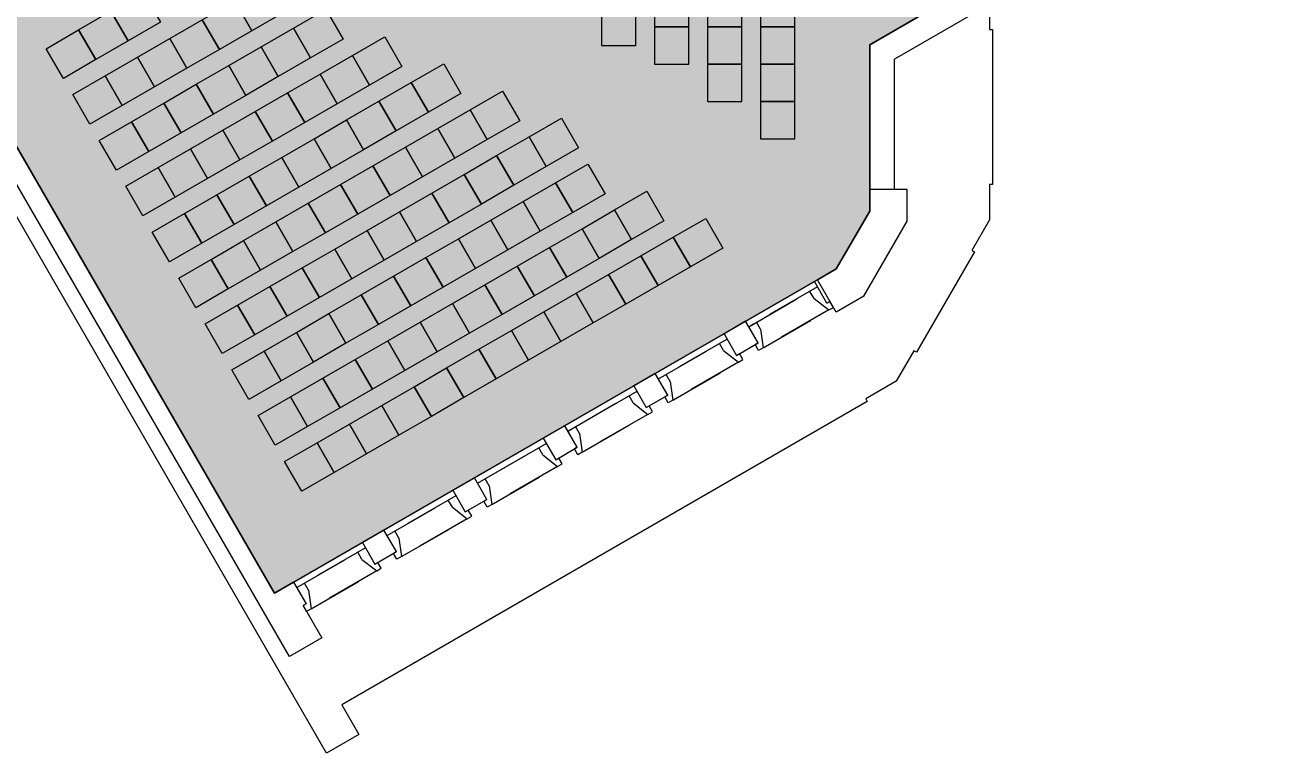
# Model space of a CAD drawing. Header units: inches. Extents: x 613227 to 772276, y -183327 to -97364.
# Drawn here: x 721060 to 741005, y -150186 to -138497 of the extents above; entities that cross this region are included whole.
import ezdxf

# ---------------------------------------------------------------- set-up
doc = ezdxf.new("R2010")
doc.units = ezdxf.units.IN
doc.header["$MEASUREMENT"] = 0
for name, color, linetype in [('GROS$', 1, 'Continuous'), ('HL-TMP', 7, 'Continuous'), ('RM$', 5, 'Continuous'), ('SHOPFITTING', 4, 'Continuous'), ('WA_EXT', 7, 'Continuous'), ('WN', 4, 'Continuous')]:
    doc.layers.add(name, color=color, linetype=linetype)

msp = doc.modelspace()

# ---------------------------------------------------------------- hatches: boundary and pattern name
at = {"layer": 'HL-TMP', "true_color": 0xcc66ec}
msp.add_hatch(color=213, dxfattribs=at).paths.add_polyline_path([(733783, -131567), (734713, -131028), (734764, -130941), (735416, -129817), (735466, -129730), (734613, -129236), (734613, -126566), (734078, -125639), (733728, -125436), (725063, -120433), (719698, -129727), (719038, -129727), (719038, -129981), (719038, -131737), (718338, -131737), (718338, -133419), (718338, -136317), (719038, -136317), (719038, -138327), (719698, -138327), (725063, -147620), (725370, -147442), (734078, -142414), (734613, -141488), (734613, -138817), (735466, -138323), (734713, -137025), (733783, -136486)], flags=16)

# ---------------------------------------------------------------- linework, layer by layer
at = {"layer": 'GROS$', "linetype": 'Continuous', "flags": 128}
msp.add_lwpolyline([(736533, -138006), (736533, -138571), (736583, -138571), (736583, -141061), (736533, -141061), (736533, -141626), (736251, -142116), (736294, -142141), (735364, -143752), (735321, -143727), (735038, -144216), (734549, -144498), (734574, -144542), (726143, -149409), (726418, -149886), (725898, -150186), (719629, -139327)], dxfattribs=at)
at = {"layer": 'GROS$'}
msp.add_lwpolyline([(735466, -138323), (734613, -138817), (734613, -141139), (734613, -141488), (734078, -142414), (733777, -142588), (725063, -147619), (719698, -138327)], dxfattribs=at)
at = {"layer": 'RM$'}
msp.add_lwpolyline([(719698, -138327), (725063, -147620), (725370, -147442), (734078, -142414), (734613, -141488), (734613, -138817), (735466, -138323), (734713, -137025), (733783, -136486), (733783, -131567), (734713, -131028), (734764, -130941), (735416, -129817), (735466, -129730), (734613, -129236), (734613, -126566), (734078, -125639), (733728, -125436), (725063, -120433), (719698, -129727)], dxfattribs=at)
at = {"layer": 'SHOPFITTING', "linetype": 'Continuous'}
for points in [[(724701, -138591), (724426, -138115), (724945, -137815), (725220, -138291), (724701, -138591)], [(722717, -138755), (722442, -138279), (722961, -137979), (723236, -138455), (722717, -138755)], [(731713, -138527), (731713, -137927), (731163, -137927), (731163, -138527), (731713, -138527)], [(732563, -138527), (732563, -137927), (732013, -137927), (732013, -138527), (732563, -138527)], [(733413, -138527), (733413, -137927), (732863, -137927), (732863, -138527), (733413, -138527)], [(724181, -138891), (723906, -138415), (724426, -138115), (724701, -138591), (724181, -138891)], [(722197, -139055), (721922, -138579), (722442, -138279), (722717, -138755), (722197, -139055)], [(723661, -139192), (723386, -138715), (723906, -138415), (724181, -138891), (723661, -139192)], [(725645, -139028), (725370, -138551), (725890, -138251), (726165, -138728), (725645, -139028)], [(730863, -138827), (730863, -138227), (730313, -138227), (730313, -138827), (730863, -138827)], [(721678, -139355), (721403, -138879), (721922, -138579), (722197, -139055), (721678, -139355)], [(725126, -139328), (724851, -138851), (725370, -138551), (725645, -139028), (725126, -139328)], [(731713, -139127), (731713, -138527), (731163, -138527), (731163, -139127), (731713, -139127)], [(732563, -139127), (732563, -138527), (732013, -138527), (732013, -139127), (732563, -139127)], [(733413, -139127), (733413, -138527), (732863, -138527), (732863, -139127), (733413, -139127)], [(723142, -139492), (722867, -139015), (723386, -138715), (723661, -139192), (723142, -139492)], [(726590, -139464), (726315, -138987), (726834, -138687), (727109, -139164), (726590, -139464)], [(724606, -139628), (724331, -139151), (724851, -138851), (725126, -139328), (724606, -139628)], [(726070, -139764), (725795, -139287), (726315, -138987), (726590, -139464), (726070, -139764)], [(722622, -139792), (722347, -139315), (722867, -139015), (723142, -139492), (722622, -139792)], [(724086, -139928), (723811, -139451), (724331, -139151), (724606, -139628), (724086, -139928)], [(727534, -139900), (727259, -139423), (727779, -139123), (728054, -139600), (727534, -139900)], [(732563, -139727), (732563, -139127), (732013, -139127), (732013, -139727), (732563, -139727)], [(733413, -139727), (733413, -139127), (732863, -139127), (732863, -139727), (733413, -139727)], [(722103, -140092), (721828, -139615), (722347, -139315), (722622, -139792), (722103, -140092)], [(725551, -140064), (725276, -139587), (725795, -139287), (726070, -139764), (725551, -140064)], [(723567, -140228), (723292, -139751), (723811, -139451), (724086, -139928), (723567, -140228)], [(725031, -140364), (724756, -139887), (725276, -139587), (725551, -140064), (725031, -140364)], [(727015, -140200), (726740, -139723), (727259, -139423), (727534, -139900), (727015, -140200)], [(728479, -140336), (728204, -139859), (728724, -139559), (728999, -140036), (728479, -140336)], [(723047, -140528), (722772, -140051), (723292, -139751), (723567, -140228), (723047, -140528)], [(726495, -140500), (726220, -140023), (726740, -139723), (727015, -140200), (726495, -140500)], [(733413, -140327), (733413, -139727), (732863, -139727), (732863, -140327), (733413, -140327)], [(724511, -140664), (724236, -140187), (724756, -139887), (725031, -140364), (724511, -140664)], [(727959, -140636), (727684, -140160), (728204, -139859), (728479, -140336), (727959, -140636)], [(729424, -140772), (729149, -140296), (729668, -139996), (729943, -140472), (729424, -140772)], [(722528, -140828), (722253, -140351), (722772, -140051), (723047, -140528), (722528, -140828)], [(723992, -140964), (723717, -140487), (724236, -140187), (724511, -140664), (723992, -140964)], [(725976, -140800), (725701, -140324), (726220, -140023), (726495, -140500), (725976, -140800)], [(727440, -140936), (727165, -140460), (727684, -140160), (727959, -140636), (727440, -140936)], [(725456, -141100), (725181, -140624), (725701, -140324), (725976, -140800), (725456, -141100)], [(728904, -141072), (728629, -140596), (729149, -140296), (729424, -140772), (728904, -141072)], [(723472, -141264), (723197, -140788), (723717, -140487), (723992, -140964), (723472, -141264)], [(726920, -141236), (726645, -140760), (727165, -140460), (727440, -140936), (726920, -141236)], [(728384, -141372), (728109, -140896), (728629, -140596), (728904, -141072), (728384, -141372)], [(722953, -141564), (722678, -141088), (723197, -140788), (723472, -141264), (722953, -141564)], [(724936, -141400), (724661, -140924), (725181, -140624), (725456, -141100), (724936, -141400)], [(726401, -141536), (726126, -141060), (726645, -140760), (726920, -141236), (726401, -141536)], [(729849, -141508), (729574, -141032), (730093, -140732), (730368, -141208), (729849, -141508)], [(724417, -141700), (724142, -141224), (724661, -140924), (724936, -141400), (724417, -141700)], [(727865, -141672), (727590, -141196), (728109, -140896), (728384, -141372), (727865, -141672)], [(725881, -141836), (725606, -141360), (726126, -141060), (726401, -141536), (725881, -141836)], [(727345, -141972), (727070, -141496), (727590, -141196), (727865, -141672), (727345, -141972)], [(729329, -141808), (729054, -141332), (729574, -141032), (729849, -141508), (729329, -141808)], [(730793, -141944), (730518, -141468), (731038, -141168), (731313, -141644), (730793, -141944)], [(723897, -142000), (723622, -141524), (724142, -141224), (724417, -141700), (723897, -142000)], [(725361, -142136), (725086, -141660), (725606, -141360), (725881, -141836), (725361, -142136)], [(728809, -142108), (728534, -141632), (729054, -141332), (729329, -141808), (728809, -142108)], [(723378, -142300), (723103, -141824), (723622, -141524), (723897, -142000), (723378, -142300)], [(726826, -142272), (726551, -141796), (727070, -141496), (727345, -141972), (726826, -142272)], [(730274, -142244), (729999, -141768), (730518, -141468), (730793, -141944), (730274, -142244)], [(731738, -142380), (731463, -141904), (731982, -141604), (732257, -142080), (731738, -142380)], [(724842, -142436), (724567, -141960), (725086, -141660), (725361, -142136), (724842, -142436)], [(726306, -142572), (726031, -142096), (726551, -141796), (726826, -142272), (726306, -142572)], [(728290, -142408), (728015, -141932), (728534, -141632), (728809, -142108), (728290, -142408)], [(729754, -142544), (729479, -142068), (729999, -141768), (730274, -142244), (729754, -142544)], [(724322, -142736), (724047, -142260), (724567, -141960), (724842, -142436), (724322, -142736)], [(727770, -142708), (727495, -142232), (728015, -141932), (728290, -142408), (727770, -142708)], [(731218, -142680), (730943, -142204), (731463, -141904), (731738, -142380), (731218, -142680)], [(725786, -142872), (725511, -142396), (726031, -142096), (726306, -142572), (725786, -142872)], [(729234, -142844), (728959, -142368), (729479, -142068), (729754, -142544), (729234, -142844)], [(730699, -142980), (730424, -142504), (730943, -142204), (731218, -142680), (730699, -142980)], [(723803, -143036), (723528, -142560), (724047, -142260), (724322, -142736), (723803, -143036)], [(725267, -143172), (724992, -142696), (725511, -142396), (725786, -142872), (725267, -143172)], [(727251, -143008), (726976, -142532), (727495, -142232), (727770, -142708), (727251, -143008)], [(728715, -143144), (728440, -142668), (728959, -142368), (729234, -142844), (728715, -143144)], [(726731, -143308), (726456, -142832), (726976, -142532), (727251, -143008), (726731, -143308)], [(730179, -143280), (729904, -142804), (730424, -142504), (730699, -142980), (730179, -143280)], [(724747, -143472), (724472, -142996), (724992, -142696), (725267, -143172), (724747, -143472)], [(728195, -143444), (727920, -142968), (728440, -142668), (728715, -143144), (728195, -143444)], [(729659, -143580), (729384, -143104), (729904, -142804), (730179, -143280), (729659, -143580)], [(724228, -143772), (723953, -143296), (724472, -142996), (724747, -143472), (724228, -143772)], [(726211, -143608), (725936, -143132), (726456, -142832), (726731, -143308), (726211, -143608)], [(727676, -143744), (727401, -143268), (727920, -142968), (728195, -143444), (727676, -143744)], [(725692, -143908), (725417, -143432), (725936, -143132), (726211, -143608), (725692, -143908)], [(729140, -143880), (728865, -143404), (729384, -143104), (729659, -143580), (729140, -143880)], [(727156, -144044), (726881, -143568), (727401, -143268), (727676, -143744), (727156, -144044)], [(725172, -144208), (724897, -143732), (725417, -143432), (725692, -143908), (725172, -144208)], [(726636, -144344), (726361, -143868), (726881, -143568), (727156, -144044), (726636, -144344)], [(728620, -144180), (728345, -143704), (728865, -143404), (729140, -143880), (728620, -144180)], [(724653, -144508), (724378, -144032), (724897, -143732), (725172, -144208), (724653, -144508)], [(728101, -144480), (727826, -144004), (728345, -143704), (728620, -144180), (728101, -144480)], [(726117, -144644), (725842, -144168), (726361, -143868), (726636, -144344), (726117, -144644)], [(725597, -144944), (725322, -144468), (725842, -144168), (726117, -144644), (725597, -144944)], [(727581, -144780), (727306, -144304), (727826, -144004), (728101, -144480), (727581, -144780)], [(727061, -145080), (726786, -144604), (727306, -144304), (727581, -144780), (727061, -145080)], [(725078, -145244), (724803, -144768), (725322, -144468), (725597, -144944), (725078, -145244)], [(726542, -145381), (726267, -144904), (726786, -144604), (727061, -145080), (726542, -145381)], [(726022, -145681), (725747, -145204), (726267, -144904), (726542, -145381), (726022, -145681)], [(725503, -145981), (725228, -145504), (725747, -145204), (726022, -145681), (725503, -145981)]]:
    msp.add_lwpolyline(points, dxfattribs=at)
at = {"layer": 'WA_EXT', "linetype": 'Continuous'}
for p, q in [((740804, -135227), (734613, -138817)), ((741005, -135574), (735013, -139048)), ((725063, -147620), (719698, -138327)), ((734613, -141139), (734613, -138817)), ((735013, -141139), (735013, -139048)), ((725304, -148636), (719929, -139327)), ((735213, -141139), (734613, -141139)), ((734613, -141139), (734613, -141488)), ((735213, -141649), (735213, -141139)), ((734078, -142414), (734613, -141488)), ((734518, -142853), (735213, -141649)), ((733728, -142617), (733777, -142588)), ((733777, -142588), (734078, -142414)), ((734077, -143108), (733777, -142588)), ((733928, -142963), (733728, -142617)), ((733928, -142963), (733977, -142935)), ((734518, -142853), (734077, -143108)), ((725371, -147442), (725063, -147620)), ((725371, -147442), (725571, -147789)), ((725571, -147789), (725523, -147816)), ((725523, -147816), (725823, -148336)), ((725823, -148336), (725304, -148636))]:
    msp.add_line(p, q, dxfattribs=at)
for points in [[(732277, -143454), (732477, -143801), (732824, -143601), (732623, -143254), (732277, -143454)], [(730827, -144292), (731027, -144638), (731373, -144438), (731173, -144092), (730827, -144292)], [(729376, -145130), (729576, -145476), (729922, -145276), (729722, -144930), (729376, -145130)], [(727925, -145967), (728125, -146314), (728472, -146114), (728272, -145767), (727925, -145967)], [(726475, -146805), (726675, -147151), (727021, -146951), (726821, -146605), (726475, -146805)]]:
    msp.add_lwpolyline(points, dxfattribs=at)
at = {"layer": 'WN', "linetype": 'Continuous'}
for p, q in [((733778, -142703), (733008, -143148)), ((733720, -142887), (733655, -142774)), ((732673, -143341), (733444, -142896)), ((733720, -142887), (733957, -143073)), ((733928, -142963), (733975, -142936)), ((734030, -143031), (733975, -142936)), ((733957, -143073), (733199, -143511)), ((733957, -143073), (734030, -143031)), ((732673, -143341), (732751, -143296)), ((732862, -143383), (732796, -143270)), ((732862, -143383), (732904, -143682)), ((732904, -143682), (733663, -143243)), ((732327, -143541), (731557, -143986)), ((732824, -143601), (732776, -143628)), ((731223, -144179), (731993, -143734)), ((732269, -143725), (732204, -143612)), ((732269, -143725), (732507, -143911)), ((732477, -143801), (732525, -143773)), ((732580, -143869), (732525, -143773)), ((732831, -143724), (732776, -143628)), ((732904, -143682), (732831, -143724)), ((732507, -143911), (731748, -144349)), ((732507, -143911), (732580, -143869)), ((731223, -144179), (731300, -144134)), ((731411, -144220), (731346, -144108)), ((731453, -144519), (732212, -144081)), ((730877, -144379), (730106, -144823)), ((731411, -144220), (731453, -144519)), ((729772, -145016), (730543, -144571)), ((730819, -144562), (730754, -144450)), ((730819, -144562), (731056, -144748)), ((731373, -144438), (731325, -144466)), ((731380, -144561), (731325, -144466)), ((731453, -144519), (731380, -144561)), ((731056, -144748), (730297, -145186)), ((731027, -144638), (731074, -144611)), ((731056, -144748), (731129, -144706)), ((731129, -144706), (731074, -144611)), ((729772, -145016), (729850, -144972)), ((729960, -145058), (729895, -144945)), ((730003, -145357), (730762, -144918)), ((729960, -145058), (730003, -145357)), ((729426, -145216), (728656, -145661)), ((729368, -145400), (729303, -145287)), ((729922, -145276), (729875, -145304)), ((729930, -145399), (729875, -145304)), ((730003, -145357), (729930, -145399)), ((728322, -145854), (729092, -145409)), ((729606, -145586), (728847, -146024)), ((729368, -145400), (729606, -145586)), ((729576, -145476), (729624, -145449)), ((729606, -145586), (729679, -145544)), ((729679, -145544), (729624, -145449)), ((728510, -145895), (728445, -145783)), ((728552, -146194), (729311, -145756)), ((728322, -145854), (728399, -145809)), ((728510, -145895), (728552, -146194)), ((727975, -146054), (727205, -146499)), ((727918, -146237), (727853, -146125)), ((728472, -146114), (728424, -146141)), ((728479, -146236), (728424, -146141)), ((728552, -146194), (728479, -146236)), ((726871, -146691), (727641, -146247)), ((727918, -146237), (728155, -146423)), ((728126, -146314), (728173, -146286)), ((728155, -146423), (728228, -146381)), ((728228, -146381), (728173, -146286)), ((727102, -147032), (727860, -146594)), ((728155, -146423), (727396, -146862)), ((726871, -146691), (726949, -146647)), ((727059, -146733), (726994, -146620)), ((727059, -146733), (727102, -147032)), ((726525, -146891), (725755, -147336)), ((726467, -147075), (726402, -146962)), ((727021, -146951), (726974, -146979)), ((727029, -147074), (726974, -146979)), ((725421, -147529), (726191, -147084)), ((726467, -147075), (726705, -147261)), ((726675, -147151), (726723, -147124)), ((726778, -147219), (726723, -147124)), ((727102, -147032), (727029, -147074)), ((726705, -147261), (725946, -147699)), ((726705, -147261), (726778, -147219)), ((725421, -147529), (725498, -147484)), ((725609, -147571), (725544, -147458)), ((725609, -147571), (725651, -147869)), ((725651, -147869), (726410, -147431)), ((725571, -147789), (725523, -147816)), ((725578, -147912), (725523, -147816)), ((725651, -147869), (725578, -147912))]:
    msp.add_line(p, q, dxfattribs=at)

doc.saveas('drawing.dxf')
